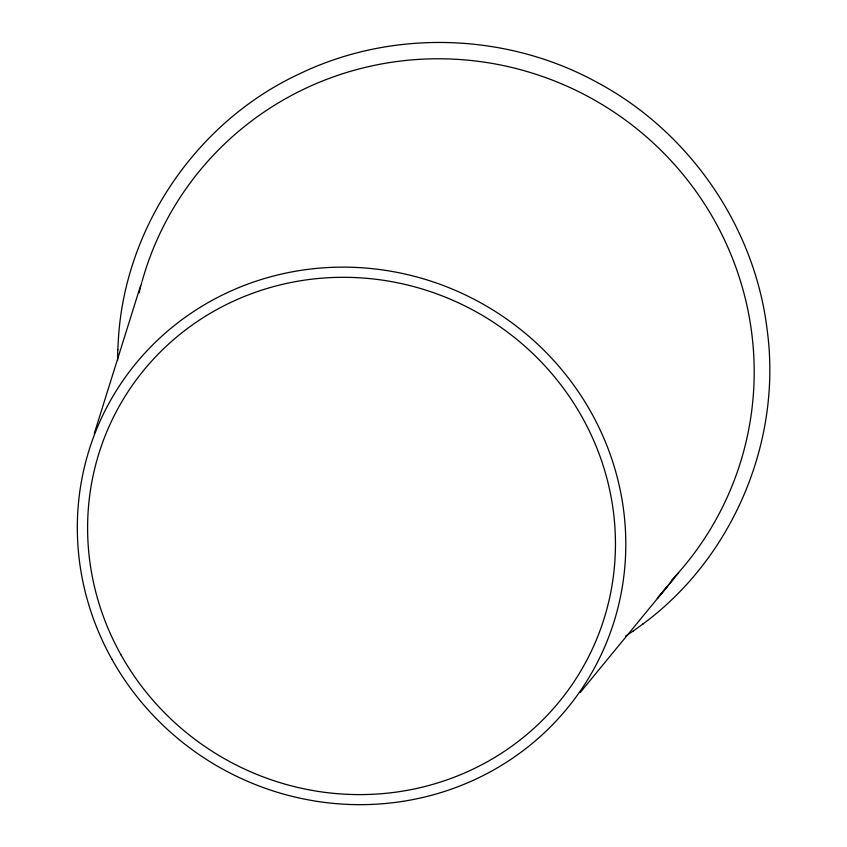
<?xml version="1.0" encoding="UTF-8"?>
<svg xmlns="http://www.w3.org/2000/svg" width="847" height="847" viewBox="0 0 847 847"><rect width="100%" height="100%" fill="white"/><g stroke="black" fill="none" stroke-linecap="round" stroke-linejoin="round"><path stroke-width="1.27" d="M117.617 360.271L117.818 349.515M118.453 338.08L118.474 337.762C125.652 225.768 197.446 121.28 299.16 73.996L299.415 73.88C392.807 28.724 507.364 32.694 597.982 82.858C689.172 131.91 754.486 226.064 767.033 329.017L767.075 329.292C782.353 440.398 733.322 557.273 643.064 623.911L642.799 624.101M117.807 349.822L118.474 337.762M94.335 433.346L140.422 286.17M580.311 692.391L678.489 572.911M673.619 578.85L657.314 598.406L667.076 586.802M625.679 636.086L633.535 630.814M633.281 630.994L643.064 623.911M142.052 281.469A312.818 307.768 28.4 0 1 593.779 99.671A312.818 307.768 28.4 0 1 671.777 580.047M139.13 292.755A312.818 307.768 28.4 0 1 140.242 288.224M140.528 287.101A312.818 307.768 28.4 0 1 141.735 282.591M121.068 654.985A266.074 256.44 28.4 0 0 578.152 675.313A266.074 256.44 28.4 0 0 355.369 277.572A266.074 256.44 28.4 0 0 121.068 654.985M111.942 659.305A276.471 266.456 28.4 0 0 586.886 680.956A276.471 266.456 28.4 0 0 355.846 267.43A276.471 266.456 28.4 0 0 111.942 659.305"/></g></svg>
